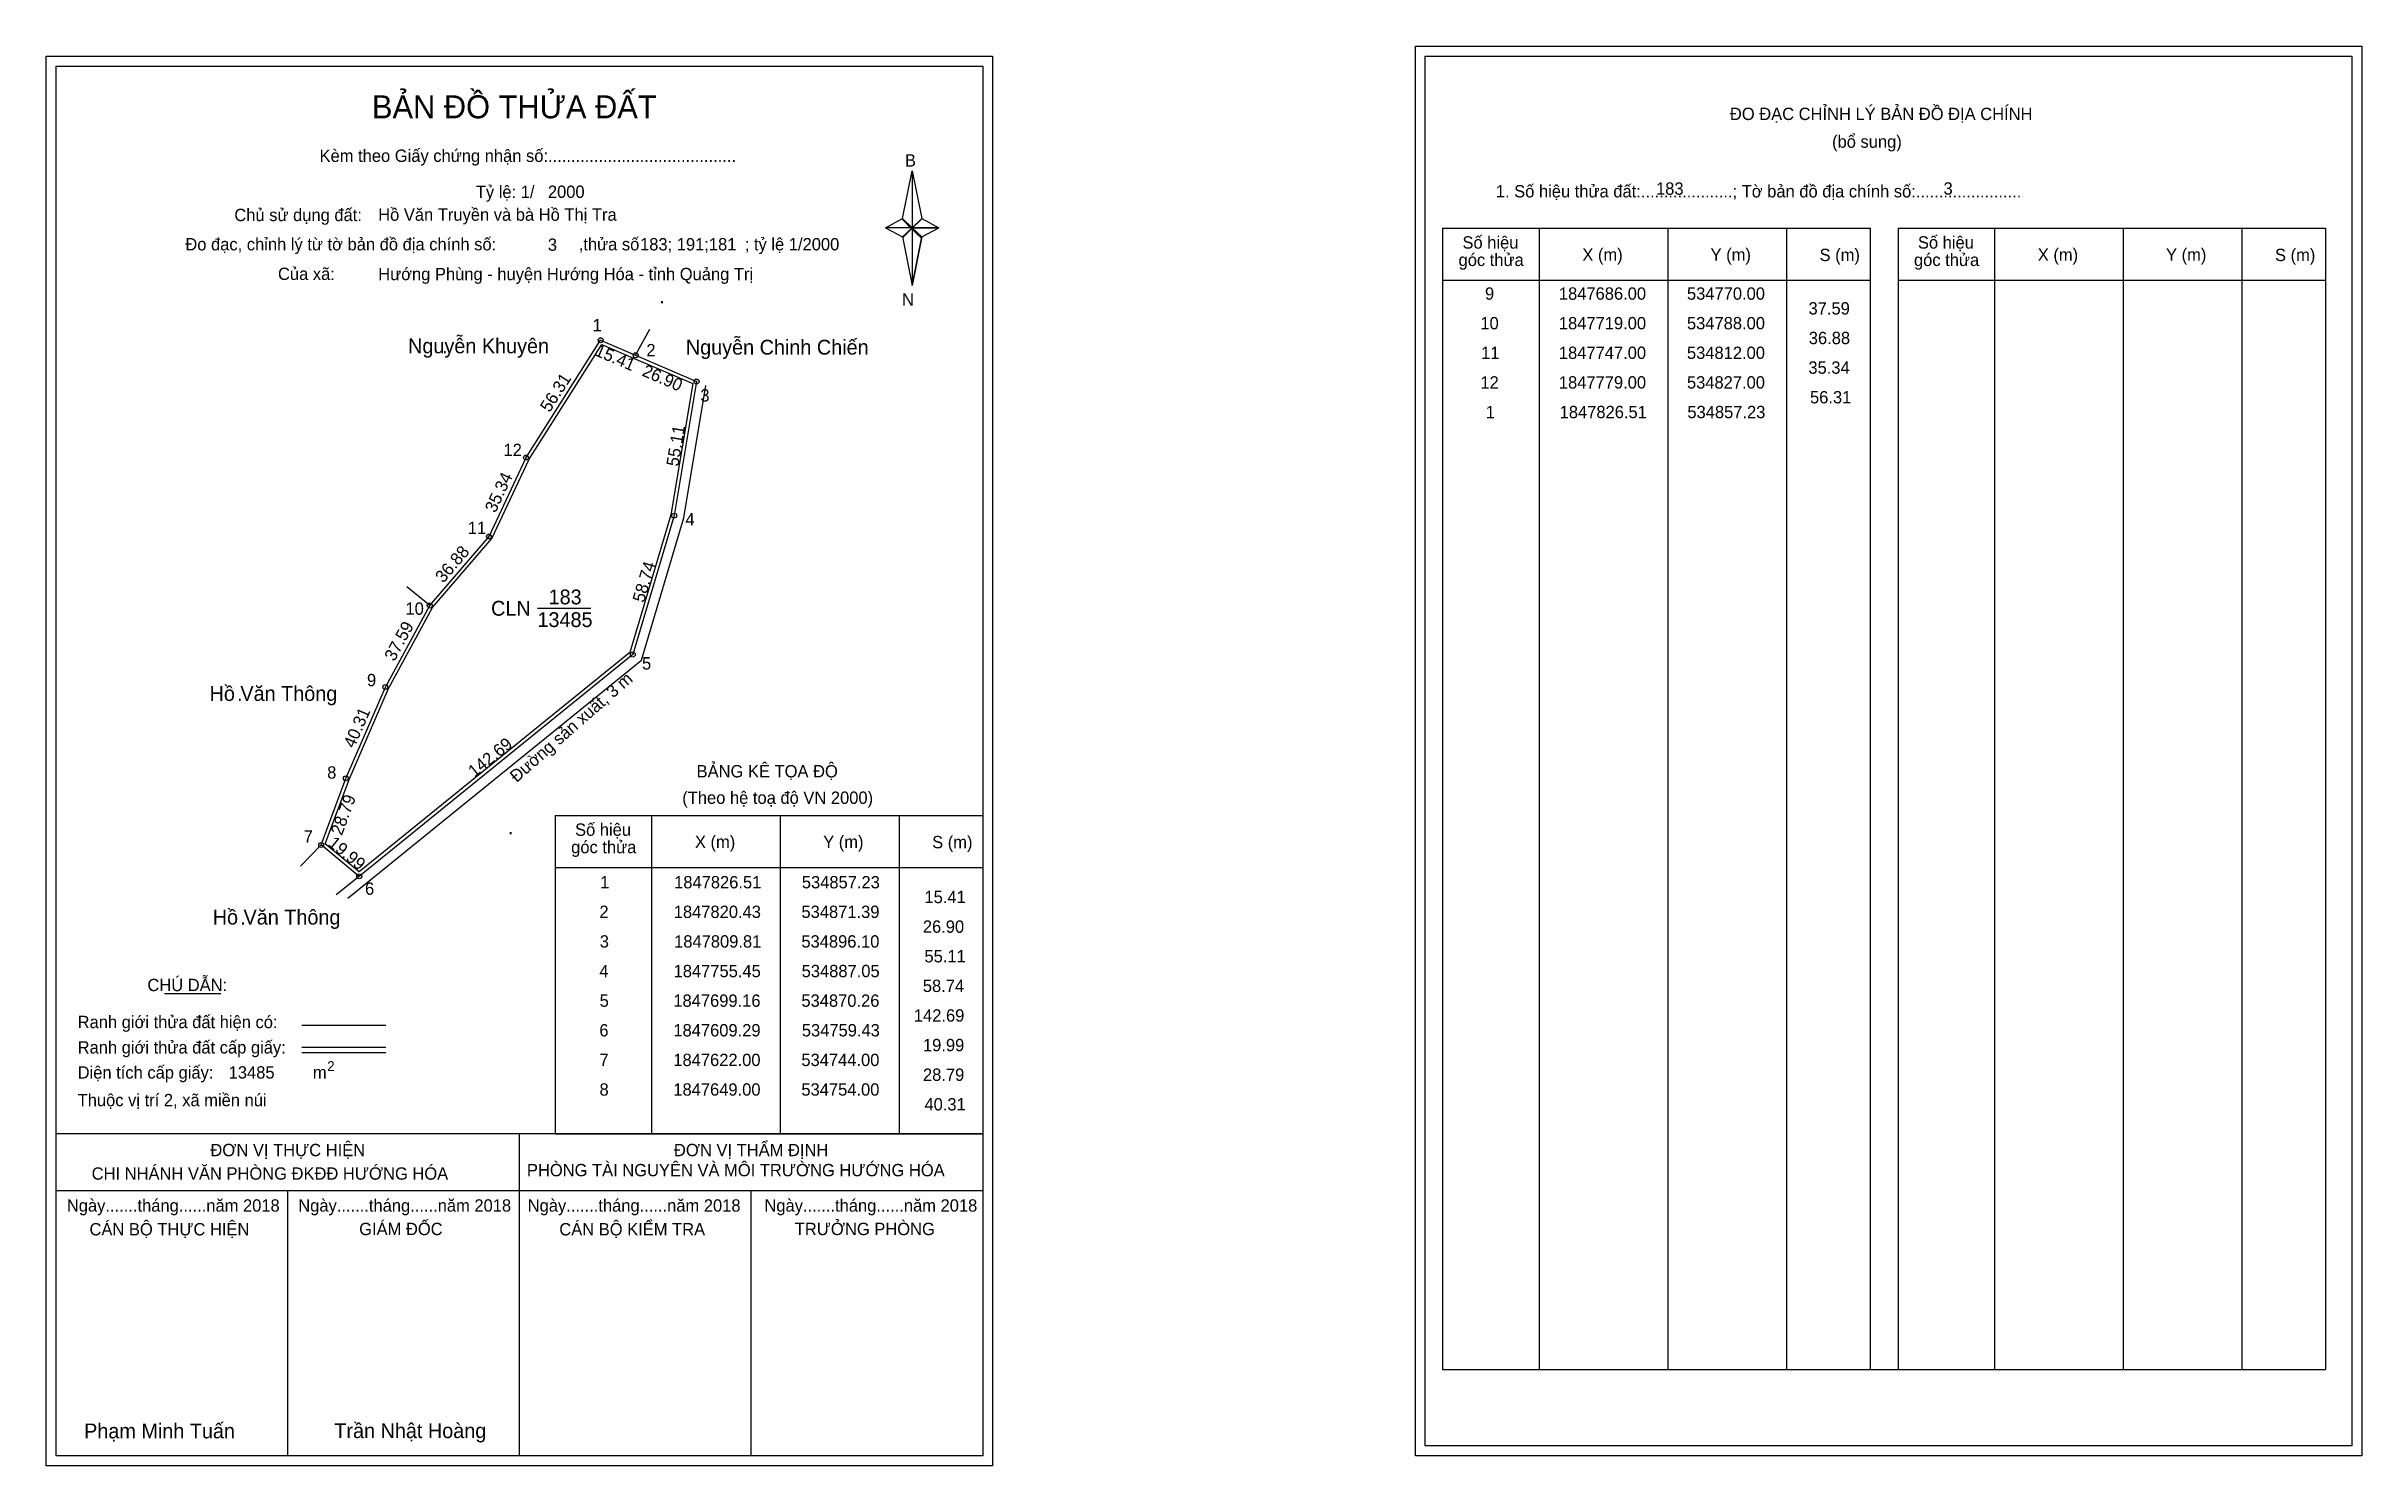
# Model space of a CAD drawing. Extents: x 534633 to 535571, y 1847370 to 1847946.
import ezdxf

# ---------------------------------------------------------------- set-up
doc = ezdxf.new("R2010")
doc.units = 0
for name, color, linetype in [('Level 1', 7, 'Continuous'), ('Level 10', 7, 'Continuous'), ('Level 11', 7, 'Continuous'), ('Level 13', 7, 'Continuous'), ('Level 27', 7, 'Continuous'), ('Level 3', 7, 'Continuous'), ('Level 36', 7, 'Continuous'), ('Level 49', 7, 'Continuous'), ('Level 53', 7, 'Continuous'), ('Level 55', 7, 'Continuous'), ('Level 6', 7, 'Continuous'), ('Level 60', 7, 'Continuous'), ('Level 63', 7, 'Continuous'), ('Level 8', 7, 'Continuous'), ('Level 9', 7, 'Continuous')]:
    doc.layers.add(name, color=color, linetype=linetype)

msp = doc.modelspace()

# ---------------------------------------------------------------- linework, layer by layer
at = {"layer": 'Level 1'}
for p, q in [((535191.29, 1847941.63), (535191.29, 1847941.63)), ((534636.64, 1847937.63), (534636.64, 1847937.63)), ((534979.49, 1847875.86), (534983.42, 1847895.14)), ((534983.42, 1847895.14), (534983.42, 1847872.09)), ((534983.42, 1847895.14), (534987.36, 1847875.86)), ((534972.6, 1847872.09), (534979.49, 1847875.86)), ((534979.49, 1847875.86), (534983.42, 1847872.09)), ((534987.36, 1847875.86), (534983.42, 1847872.09)), ((534983.13, 1847871.66), (534979.49, 1847875.42)), ((534983.42, 1847872.09), (534979.49, 1847868.41)), ((534983.13, 1847871.66), (534979.49, 1847867.97)), ((534979.49, 1847867.97), (534983.13, 1847871.66)), ((534979.49, 1847868.41), (534983.42, 1847848.69)), ((534987.06, 1847875.42), (534983.13, 1847871.66)), ((534983.13, 1847871.66), (534987.06, 1847875.42)), ((534987.06, 1847867.97), (534983.13, 1847871.66)), ((534983.42, 1847872.09), (534983.42, 1847848.69)), ((534983.42, 1847872.09), (534994.24, 1847872.09)), ((534983.42, 1847872.09), (534987.36, 1847868.41)), ((534987.36, 1847868.41), (534983.42, 1847848.69)), ((534987.36, 1847868.41), (534994.24, 1847872.09)), ((535198.35, 1847871.92), (535371.56, 1847871.92)), ((535237.53, 1847409.39), (535237.53, 1847871.92)), ((535289.68, 1847409.39), (535289.68, 1847871.92)), ((535337.62, 1847871.92), (535337.62, 1847409.39)), ((535371.56, 1847871.92), (535371.56, 1847409.39)), ((535382.87, 1847871.92), (535556.07, 1847871.92)), ((535422.05, 1847409.39), (535422.05, 1847871.92)), ((535474.19, 1847409.39), (535474.19, 1847871.92)), ((535522.14, 1847871.92), (535522.14, 1847409.39)), ((535556.07, 1847871.92), (535556.07, 1847409.39)), ((535198.35, 1847850.86), (535371.56, 1847850.86)), ((535382.87, 1847850.86), (535556.07, 1847850.86)), ((534838.83, 1847633.97), (535012.03, 1847633.97)), ((534878.01, 1847504.92), (534878.01, 1847633.97)), ((534930.15, 1847504.92), (534930.15, 1847633.97)), ((534978.1, 1847633.97), (534978.1, 1847504.92)), ((534838.83, 1847612.92), (535012.03, 1847612.92)), ((534680.48, 1847561.76), (534703.28, 1847561.76)), ((534736.21, 1847548.95), (534770.23, 1847548.95)), ((534736.21, 1847540.05), (534770.23, 1847540.05)), ((534736.21, 1847537.86), (534770.23, 1847537.86)), ((534850.3, 1847504.92), (534636.64, 1847504.92)), ((535012.03, 1847504.92), (534802.35, 1847504.92)), ((534824.34, 1847374.48), (534824.34, 1847504.92)), ((534838.83, 1847504.92), (535012.03, 1847504.92)), ((535012.04, 1847481.82), (534636.64, 1847481.82)), ((534730.49, 1847374.48), (534730.49, 1847481.82)), ((534918.19, 1847374.48), (534918.19, 1847481.82)), ((535198.35, 1847409.39), (535556.07, 1847409.39)), ((535566.69, 1847378.48), (535566.69, 1847378.48)), ((535012.03, 1847374.48), (535012.03, 1847374.48))]:
    msp.add_line(p, q, dxfattribs=at)
for points in [[(534979.49, 1847875.86), (534983.42, 1847895.14), (534983.42, 1847872.09)], [(534983.42, 1847872.09), (534987.36, 1847875.86), (534994.24, 1847872.09)], [(534972.6, 1847872.09), (534979.49, 1847868.41), (534983.42, 1847872.09)], [(534983.42, 1847872.09), (534983.42, 1847848.69), (534987.36, 1847868.41)]]:
    msp.add_lwpolyline(points, close=True, dxfattribs=at)
at = {"layer": 'Level 10'}
for p, q in [((534827, 1847779), (534857.23, 1847826.51)), ((534890.95, 1847754.55), (534899.9, 1847808.18)), ((534887.05, 1847755.45), (534870.26, 1847699.16)), ((534873.74, 1847696.83), (534890.95, 1847754.55)), ((534870.26, 1847699.16), (534759.43, 1847609.29)), ((534754.84, 1847600.42), (534873.74, 1847696.83))]:
    msp.add_line(p, q, dxfattribs=at)
for points in [[(534857.23, 1847826.51), (534871.39, 1847820.43), (534896.1, 1847809.81), (534887.05, 1847755.45), (534870.26, 1847699.16), (534759.43, 1847609.29), (534744, 1847622), (534754, 1847649), (534770, 1847686), (534788, 1847719), (534812, 1847747), (534827, 1847779)], [(534857.77, 1847824.75), (534870.84, 1847819.14), (534894.54, 1847808.96), (534885.68, 1847755.77), (534869.04, 1847699.97), (534759.44, 1847611.1), (534745.66, 1847622.45), (534755.3, 1847648.48), (534771.26, 1847685.39), (534789.16, 1847718.2), (534813.19, 1847746.23), (534828.23, 1847778.32)]]:
    msp.add_lwpolyline(points, close=True, dxfattribs=at)
at = {"layer": 'Level 11'}
for centre in [(534857.23, 1847826.51), (534857.23, 1847826.51), (534871.39, 1847820.43), (534896.1, 1847809.81), (534827, 1847779), (534887.05, 1847755.45), (534812, 1847747), (534788, 1847719), (534870.26, 1847699.16), (534770, 1847686), (534754, 1847649), (534744, 1847622), (534759.43, 1847609.29)]:
    msp.add_circle(centre, 1, dxfattribs=at)
at = {"layer": 'Level 27'}
for p, q in [((534871.39, 1847820.43), (534877.18, 1847830.94)), ((534788, 1847719), (534778.74, 1847726.63)), ((534744, 1847622), (534735.6, 1847613.43)), ((534759.43, 1847609.29), (534750.11, 1847601.73))]:
    msp.add_line(p, q, dxfattribs=at)
at = {"layer": 'Level 3'}
for p, q in [((535198.35, 1847871.92), (535198.35, 1847409.39)), ((535382.87, 1847871.92), (535382.87, 1847409.39)), ((534838.83, 1847633.97), (534838.83, 1847504.92))]:
    msp.add_line(p, q, dxfattribs=at)
at = {"layer": 'Level 63'}
for points in [[(534632.64, 1847941.63), (535016.04, 1847941.63), (535016.04, 1847370.48), (534632.64, 1847370.48)], [(535187.29, 1847945.63), (535570.69, 1847945.63), (535570.69, 1847374.48), (535187.29, 1847374.48)], [(535191.29, 1847941.63), (535566.69, 1847941.63), (535566.69, 1847378.48), (535191.29, 1847378.48)], [(534636.64, 1847937.63), (535012.04, 1847937.63), (535012.04, 1847374.48), (534636.64, 1847374.48)]]:
    msp.add_lwpolyline(points, close=True, dxfattribs=at)
at = {"layer": 'Level 9'}
msp.add_line((534831.62, 1847717.9), (534853.22, 1847717.9), dxfattribs=at)

# ---------------------------------------------------------------- texts
at = {"layer": 'Level 1'}
for s, height, p in [('BẢN ĐỒ THỬA ĐẤT', 9.3313, (534764.57, 1847916.44)), ('ĐO ĐẠC CHỈNH LÝ BẢN ĐỒ ĐỊA CHÍNH', 5, (535314.73, 1847915.75)), ('Kèm theo Giấy chứng nhận số:.........................................', 5, (534743.34, 1847898.78)), ('(bổ sung)', 5, (535356.12, 1847904.51)), ('B', 5, (534980.51, 1847896.9)), ('1. Số hiệu thửa đất:....................; Tờ bản đồ địa chính số:.......................', 5, (535219.9, 1847884.39)), ('Chủ sử dụng đất:', 5, (534708.82, 1847874.79)), ('Đo đạc, chỉnh lý từ tờ bản đồ địa chính số:                  ,thửa số                       ; tỷ lệ 1/2000', 5, (534688.97, 1847862.93)), ('Số hiệu', 5, (535206.38, 1847863.65)), ('Số hiệu', 5, (535390.9, 1847863.65)), ('góc thửa', 5, (535204.8, 1847856.59)), ('X (m)', 5, (535254.95, 1847858.7)), ('Y (m)', 5, (535306.9, 1847858.7)), ('S (m)', 5, (535351.06, 1847858.6)), ('góc thửa', 5, (535389.31, 1847856.59)), ('X (m)', 5, (535439.46, 1847858.7)), ('Y (m)', 5, (535491.42, 1847858.7)), ('S (m)', 5, (535535.57, 1847858.6)), ('Của xã:', 5, (534726.5, 1847850.93)), ('N', 5, (534979.31, 1847840.56)), ('BẢNG KÊ TỌA ĐỘ', 5, (534896.1, 1847649.38)), ('(Theo hệ toạ độ VN 2000)', 5, (534890.29, 1847638.66)), ('góc thửa', 5, (534845.28, 1847618.65)), ('Số hiệu', 5, (534846.86, 1847625.71)), ('X (m)', 5, (534895.42, 1847620.76)), ('Y (m)', 5, (534947.38, 1847620.76)), ('S (m)', 5, (534991.53, 1847620.66)), ('CHÚ DẪN:', 5, (534673.6, 1847562.77)), ('Ranh giới thửa đất hiện có:', 5, (534645.34, 1847547.77)), ('Ranh giới thửa đất cấp giấy:', 5, (534645.34, 1847537.49)), ('Diện tích cấp giấy:', 5, (534645.34, 1847527.33)), ('m', 5, (534740.65, 1847527.37)), ('2', 4, (534746.44, 1847530.39)), ('Thuộc vị trí 2, xã miền núi', 5, (534645.34, 1847516.13)), ('ĐƠN VỊ THỰC HIỆN', 5, (534699.11, 1847495.89)), ('ĐƠN VỊ THẨM ĐỊNH', 5, (534886.91, 1847495.89)), ('CHI NHÁNH VĂN PHÒNG ĐKĐĐ HƯỚNG HÓA', 5, (534651.02, 1847486.37)), ('PHÒNG TÀI NGUYÊN VÀ MÔI TRƯỜNG HƯỚNG HÓA', 5, (534827.36, 1847487.75)), ('Ngày.......tháng......năm 2018', 5, (534640.97, 1847473.42)), ('Ngày.......tháng......năm 2018', 5, (534734.72, 1847473.42)), ('Ngày.......tháng......năm 2018', 5, (534827.67, 1847473.42)), ('Ngày.......tháng......năm 2018', 5, (534923.58, 1847473.42)), ('CÁN BỘ THỰC HIỆN', 5, (534650.14, 1847463.79)), ('GIÁM ĐỐC', 5, (534759.4, 1847463.91)), ('CÁN BỘ KIỂM TRA', 5, (534840.48, 1847463.79)), ('TRƯỞNG PHÒNG', 5, (534935.86, 1847463.91)), ('Phạm Minh Tuấn', 6, (534647.96, 1847381.56)), ('Trần Nhật Hoàng', 6, (534749.34, 1847381.66))]:
    msp.add_text(s, height=height, dxfattribs=at).set_placement(p)
at = {"layer": 'Level 11'}
msp.add_text('Tỷ lệ: 1/', height=5, dxfattribs=at).set_placement((534806.65, 1847884.15))
at = {"layer": 'Level 13'}
for s, p in [('183', (534836.14, 1847719.5)), ('CLN', (534812.83, 1847714.9)), ('13485', (534831.63, 1847710.3))]:
    msp.add_text(s, height=6, dxfattribs=at).set_placement(p)
at = {"layer": 'Level 36'}
for p in [(534881, 1847841.52), (534792.99, 1847821.23), (534709.91, 1847680.38), (534819.62, 1847626.37), (534711.2, 1847589.76)]:
    msp.add_text('.', height=6, dxfattribs=at).set_placement(p)
at = {"layer": 'Level 49'}
for s, rotation, p in [('15.41', 336.76235, (534854.49, 1847820.51)), ('56.31', 57.53193, (534836.55, 1847796.98)), ('26.90', 336.74267, (534873.62, 1847812.29)), ('55.11', 80.54793, (534888.71, 1847775.14)), ('35.34', 64.88517, (534814.58, 1847756.27)), ('36.88', 49.39871, (534793.51, 1847727.89)), ('58.74', 73.39138, (534874.78, 1847719.92)), ('37.59', 61.38954, (534773.69, 1847696.11)), ('40.31', 66.61478, (534757.41, 1847660.92)), ('142.69', 39.03796, (534806.07, 1847649.17)), ('28.79', 69.67686, (534752.36, 1847625.56)), ('19.99', 320.52103, (534746.44, 1847622.06))]:
    msp.add_text(s, height=5, rotation=rotation, dxfattribs=at).set_placement(p)
at = {"layer": 'Level 53'}
for s, p in [('9', (535215.5, 1847842.94)), ('1847686.00', (535245.44, 1847842.94)), ('534770.00', (535297.33, 1847842.94)), ('37.59', (535346.59, 1847836.94)), ('10', (535213.63, 1847830.94)), ('1847719.00', (535245.44, 1847830.94)), ('534788.00', (535297.33, 1847830.94)), ('36.88', (535346.69, 1847824.94)), ('11', (535213.95, 1847818.94)), ('1847747.00', (535245.44, 1847818.94)), ('534812.00', (535297.33, 1847818.94)), ('12', (535213.65, 1847806.94)), ('1847779.00', (535245.44, 1847806.94)), ('534827.00', (535297.33, 1847806.94)), ('35.34', (535346.53, 1847812.94)), ('56.31', (535347.18, 1847800.94)), ('1', (535215.8, 1847794.94)), ('1847826.51', (535245.76, 1847794.94)), ('534857.23', (535297.5, 1847794.94)), ('1', (534857.03, 1847604.42)), ('1847826.51', (534886.99, 1847604.42)), ('534857.23', (534938.73, 1847604.42)), ('2', (534856.73, 1847592.42)), ('1847820.43', (534886.84, 1847592.42)), ('534871.39', (534938.58, 1847592.42)), ('15.41', (534988.41, 1847598.42)), ('3', (534856.88, 1847580.42)), ('1847809.81', (534886.99, 1847580.42)), ('534896.10', (534938.55, 1847580.42)), ('26.90', (534987.76, 1847586.42)), ('55.11', (534988.41, 1847574.42)), ('4', (534856.7, 1847568.42)), ('1847755.45', (534886.78, 1847568.42)), ('534887.05', (534938.66, 1847568.42)), ('58.74', (534987.75, 1847562.42)), ('5', (534856.82, 1847556.42)), ('1847699.16', (534886.68, 1847556.42)), ('534870.26', (534938.56, 1847556.42)), ('6', (534856.71, 1847544.42)), ('1847609.29', (534886.69, 1847544.42)), ('534759.43', (534938.73, 1847544.42)), ('142.69', (534984.12, 1847550.42)), ('19.99', (534987.81, 1847538.42)), ('7', (534856.74, 1847532.42)), ('1847622.00', (534886.67, 1847532.42)), ('534744.00', (534938.55, 1847532.42)), ('28.79', (534987.81, 1847526.42)), ('8', (534856.78, 1847520.42)), ('1847649.00', (534886.67, 1847520.42)), ('534754.00', (534938.55, 1847520.42)), ('40.31', (534988.41, 1847514.42))]:
    msp.add_text(s, height=5, dxfattribs=at).set_placement(p)
at = {"layer": 'Level 55'}
for s, height, p in [('1', 0.8, (534857.01, 1847826.51)), ('0', 0.22, (534857.15, 1847826.29)), ('0', 0.22, (534857.15, 1847826.29)), ('2', 0.8, (534871.12, 1847820.43)), ('0', 0.22, (534871.31, 1847820.21)), ('0', 0.22, (534871.31, 1847820.21)), ('0', 0.22, (534871.31, 1847820.21)), ('3', 0.8, (534895.85, 1847809.81)), ('0', 0.22, (534896.02, 1847809.59)), ('0', 0.22, (534896.02, 1847809.59)), ('12', 0.8, (534826.43, 1847779)), ('0', 0.22, (534826.92, 1847778.78)), ('0', 0.22, (534826.92, 1847778.78)), ('4', 0.8, (534886.77, 1847755.45)), ('0', 0.22, (534886.97, 1847755.23)), ('11', 0.8, (534811.48, 1847747)), ('0', 0.22, (534811.92, 1847746.78)), ('0', 0.22, (534811.92, 1847746.78)), ('10', 0.8, (534787.43, 1847719)), ('0', 0.22, (534787.92, 1847718.78)), ('0', 0.22, (534787.92, 1847718.78)), ('0', 0.22, (534787.92, 1847718.78)), ('0', 0.22, (534787.92, 1847718.78)), ('5', 0.8, (534870, 1847699.16)), ('0', 0.22, (534870.18, 1847698.94)), ('9', 0.8, (534769.73, 1847686)), ('0', 0.22, (534769.92, 1847685.78)), ('0', 0.22, (534769.92, 1847685.78)), ('8', 0.8, (534753.74, 1847649)), ('0', 0.22, (534753.92, 1847648.78)), ('0', 0.22, (534753.92, 1847648.78)), ('7', 0.8, (534743.73, 1847622)), ('0', 0.22, (534743.92, 1847621.78)), ('0', 0.22, (534743.92, 1847621.78)), ('0', 0.22, (534743.92, 1847621.78)), ('6', 0.8, (534759.16, 1847609.29)), ('0', 0.22, (534759.35, 1847609.07)), ('0', 0.22, (534759.35, 1847609.07))]:
    msp.add_text(s, height=height, dxfattribs=at).set_placement(p)
at = {"layer": 'Level 6'}
for s, p in [('2000', (534835.85, 1847884.19)), ('183', (535284.8, 1847885.47)), ('3', (535401.29, 1847885.51)), ('Hồ Văn Truyền và bà Hồ Thị Tra', (534767.09, 1847874.93)), ('3', (534835.84, 1847862.75)), ('183; 191;181', (534873.19, 1847862.91)), ('Hướng Phùng - huyện Hướng Hóa - tỉnh Quảng Trị', (534767.11, 1847850.85)), ('13485', (534706.52, 1847527.34))]:
    msp.add_text(s, height=5, dxfattribs=at).set_placement(p)
at = {"layer": 'Level 60'}
for s, p in [('Nguyễn Khuyên', (534779.22, 1847821.23)), ('Nguyễn Chinh Chiến', (534891.75, 1847820.7)), ('Hồ Văn Thông', (534698.78, 1847680.38)), ('Hồ Văn Thông', (534700.07, 1847589.76))]:
    msp.add_text(s, height=6, dxfattribs=at).set_placement(p)
at = {"layer": 'Level 8'}
msp.add_text('Đường sản xuất, 3 m', height=5, rotation=41.19741, dxfattribs=at).set_placement((534823.16, 1847647.08))
at = {"layer": 'Level 9'}
for s, p in [('1', (534853.95, 1847830.13)), ('2', (534875.75, 1847820.01)), ('3', (534897.63, 1847801.69)), ('12', (534817.85, 1847779.58)), ('4', (534891.57, 1847751.51)), ('11', (534803.38, 1847747.97)), ('10', (534778.15, 1847715.29)), ('5', (534873.98, 1847693.1)), ('9', (534762.56, 1847686.31)), ('8', (534746.42, 1847648.88)), ('7', (534736.91, 1847622.93)), ('6', (534761.75, 1847601.82))]:
    msp.add_text(s, height=5, dxfattribs=at).set_placement(p)

doc.saveas('drawing.dxf')
